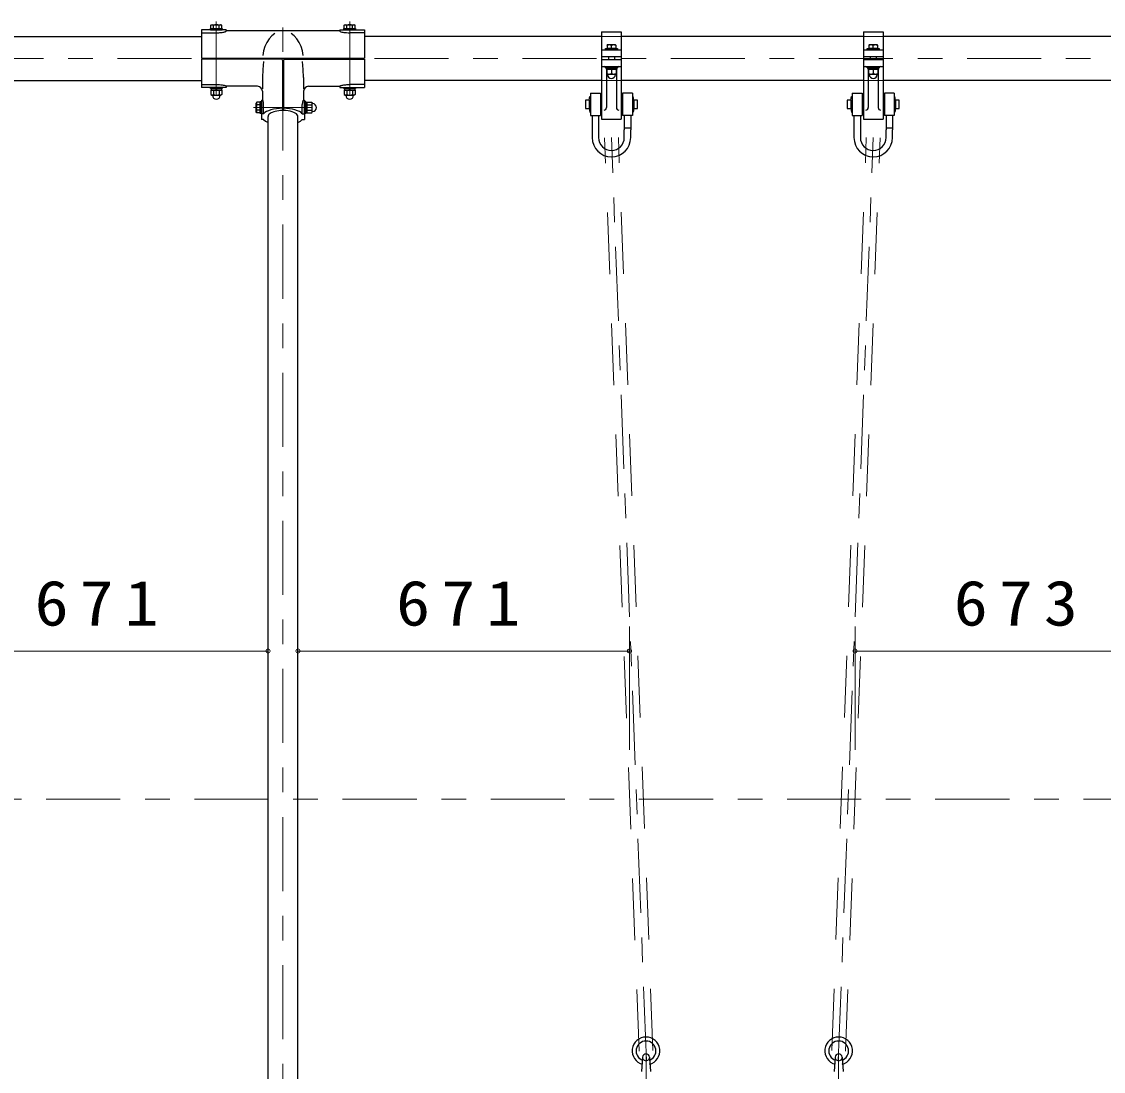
# Model space of a CAD drawing. Units: millimetres on the paper, scale 1:50. Extents: x 197 to 617, y 140 to 437.
# Drawn here: x 293 to 336.8, y 221.98 to 264.51 of the extents above; entities that cross this region are included whole.
import ezdxf

# ---------------------------------------------------------------- set-up
doc = ezdxf.new("R2010")
doc.units = ezdxf.units.MM
doc.linetypes.add('USER1', pattern=[4.5, 2.5, -2])
doc.linetypes.add('USER2', pattern=[6, 3, -1, 1, -1])
doc.layers.add('線', color=2, linetype='Continuous', lineweight=25)
doc.layers.add('補助', color=2, linetype='Continuous', lineweight=13)
doc.styles.add('ＭＳ ゴシック', font='')
doc.styles.get('ＭＳ ゴシック').set_extended_font_data('MS Gothic')

# ---------------------------------------------------------------- blocks, each defined once
blk = doc.blocks.new('dimension_origin')
at = {"color": 0, "linetype": 'Continuous', "lineweight": -2}
blk.add_circle((0, 0), 1.25, dxfattribs=at)

msp = doc.modelspace()

# ---------------------------------------------------------------- linework, layer by layer
at = {"layer": '線', "color": 7}
for p, q in [((301.281, 264.173), (300.281, 264.173)), ((300.281, 264.173), (300.281, 263.028)), ((301.281, 264.173), (301.281, 264.128)), ((305.881, 264.173), (305.881, 264.128)), ((305.881, 264.173), (306.881, 264.173)), ((306.881, 264.173), (306.881, 263.028)), ((290.681, 263.898), (300.281, 263.898)), ((305.881, 264.128), (301.281, 264.128)), ((316.481, 263.898), (306.881, 263.898)), ((327.081, 263.898), (317.281, 263.898)), ((339.081, 263.898), (327.881, 263.898)), ((300.281, 262.986), (300.281, 261.841)), ((306.881, 262.986), (306.881, 261.841)), ((290.681, 262.116), (300.281, 262.116)), ((316.481, 262.116), (306.881, 262.116)), ((327.081, 262.116), (317.281, 262.116)), ((339.081, 262.116), (327.881, 262.116)), ((301.281, 261.841), (300.281, 261.841)), ((301.281, 261.886), (301.281, 261.841)), ((302.501, 261.886), (301.281, 261.886)), ((302.546, 261.886), (302.501, 261.886)), ((302.746, 261.686), (302.746, 261.326)), ((304.416, 261.686), (304.416, 261.326)), ((304.616, 261.886), (304.661, 261.886)), ((304.661, 261.886), (305.881, 261.886)), ((305.881, 261.886), (305.881, 261.841)), ((305.881, 261.841), (306.881, 261.841)), ((302.706, 261.326), (302.746, 261.326)), ((302.706, 261.326), (302.706, 260.775)), ((304.414, 261.326), (304.456, 261.326)), ((304.456, 261.326), (304.456, 260.775)), ((302.798, 260.775), (302.706, 260.775)), ((302.706, 260.775), (302.706, 260.54)), ((302.976, 205.246), (302.976, 260.658)), ((304.186, 205.246), (304.186, 260.658)), ((304.363, 260.775), (304.456, 260.775)), ((304.456, 260.775), (304.456, 260.54)), ((302.798, 260.54), (302.706, 260.54)), ((304.363, 260.54), (304.456, 260.54)), ((318.141, 222.557), (318.097, 221.977)), ((318.42, 222.557), (318.464, 221.977)), ((325.941, 222.557), (325.897, 221.977)), ((326.22, 222.557), (326.264, 221.977))]:
    msp.add_line(p, q, dxfattribs=at)
at = {"layer": '線'}
for p, q in [((300.641, 264.223), (301.121, 264.223)), ((300.641, 264.173), (300.641, 264.223)), ((300.641, 264.173), (301.121, 264.173)), ((300.661, 264.36), (300.701, 264.383)), ((300.661, 264.223), (300.661, 264.36)), ((300.661, 264.223), (301.1, 264.223)), ((300.701, 264.383), (301.061, 264.383)), ((300.771, 264.223), (300.771, 264.36)), ((300.99, 264.223), (300.99, 264.36)), ((301.1, 264.36), (301.061, 264.383)), ((301.1, 264.223), (301.1, 264.36)), ((301.121, 264.223), (301.121, 264.173)), ((306.041, 264.223), (306.521, 264.223)), ((306.041, 264.173), (306.041, 264.223)), ((306.041, 264.173), (306.521, 264.173)), ((306.061, 264.36), (306.101, 264.383)), ((306.061, 264.223), (306.061, 264.36)), ((306.061, 264.223), (306.5, 264.223)), ((306.101, 264.383), (306.461, 264.383)), ((306.171, 264.223), (306.171, 264.36)), ((306.39, 264.223), (306.39, 264.36)), ((306.5, 264.36), (306.461, 264.383)), ((306.5, 264.223), (306.5, 264.36)), ((306.521, 264.223), (306.521, 264.173)), ((300.281, 264.057), (300.881, 264.057)), ((306.881, 264.057), (306.281, 264.057)), ((316.481, 264.098), (317.281, 264.098)), ((316.481, 264.098), (316.481, 260.556)), ((317.281, 264.098), (317.281, 260.556)), ((327.081, 264.098), (327.881, 264.098)), ((327.081, 264.098), (327.081, 260.556)), ((327.881, 264.098), (327.881, 260.556)), ((316.481, 263.368), (317.281, 263.368)), ((316.641, 263.418), (317.121, 263.418)), ((316.641, 263.368), (316.641, 263.418)), ((316.641, 263.368), (317.121, 263.368)), ((316.701, 263.558), (316.711, 263.568)), ((316.701, 263.558), (316.701, 263.418)), ((317.061, 263.418), (316.701, 263.418)), ((317.051, 263.568), (316.711, 263.568)), ((316.881, 263.418), (316.881, 263.545)), ((317.061, 263.558), (317.051, 263.568)), ((317.061, 263.558), (317.061, 263.418)), ((317.121, 263.418), (317.121, 263.368)), ((327.081, 263.368), (327.881, 263.368)), ((327.241, 263.418), (327.721, 263.418)), ((327.241, 263.368), (327.241, 263.418)), ((327.241, 263.368), (327.721, 263.368)), ((327.301, 263.558), (327.311, 263.568)), ((327.301, 263.558), (327.301, 263.418)), ((327.661, 263.418), (327.301, 263.418)), ((327.651, 263.568), (327.311, 263.568)), ((327.481, 263.418), (327.481, 263.545)), ((327.661, 263.558), (327.651, 263.568)), ((327.661, 263.558), (327.661, 263.418)), ((327.721, 263.418), (327.721, 263.368)), ((300.281, 263.028), (306.881, 263.028)), ((303.521, 262.986), (300.281, 262.986)), ((303.561, 262.946), (303.561, 260.91)), ((303.601, 262.946), (303.601, 260.91)), ((303.641, 262.986), (306.881, 262.986)), ((316.481, 263.088), (317.281, 263.088)), ((316.481, 262.966), (317.281, 262.966)), ((316.761, 263.088), (316.761, 262.966)), ((317.001, 263.088), (317.001, 262.966)), ((327.081, 263.088), (327.881, 263.088)), ((327.081, 262.966), (327.881, 262.966)), ((327.361, 263.088), (327.361, 262.966)), ((327.601, 263.088), (327.601, 262.966)), ((316.481, 262.686), (317.281, 262.686)), ((316.641, 262.686), (317.121, 262.686)), ((316.641, 262.636), (316.641, 262.686)), ((316.641, 262.636), (317.121, 262.636)), ((316.666, 262.636), (317.096, 262.636)), ((316.666, 262.636), (316.666, 262.576)), ((316.666, 262.576), (317.096, 262.576)), ((316.681, 262.586), (316.681, 261.022)), ((316.691, 262.576), (316.691, 262.382)), ((316.691, 262.576), (317.071, 262.576)), ((316.691, 262.382), (316.701, 262.376)), ((316.877, 262.576), (316.861, 262.636)), ((316.881, 262.576), (316.881, 262.399)), ((316.9, 262.576), (316.884, 262.636)), ((317.071, 262.382), (317.061, 262.376)), ((317.071, 262.576), (317.071, 262.382)), ((317.081, 262.586), (317.081, 261.022)), ((317.096, 262.636), (317.096, 262.576)), ((317.121, 262.686), (317.121, 262.636)), ((327.081, 262.686), (327.881, 262.686)), ((327.241, 262.686), (327.721, 262.686)), ((327.241, 262.636), (327.241, 262.686)), ((327.241, 262.636), (327.721, 262.636)), ((327.266, 262.636), (327.696, 262.636)), ((327.266, 262.636), (327.266, 262.576)), ((327.266, 262.576), (327.696, 262.576)), ((327.281, 262.586), (327.281, 261.022)), ((327.291, 262.576), (327.291, 262.382)), ((327.291, 262.576), (327.671, 262.576)), ((327.291, 262.382), (327.301, 262.376)), ((327.477, 262.576), (327.461, 262.636)), ((327.481, 262.576), (327.481, 262.399)), ((327.5, 262.576), (327.484, 262.636)), ((327.671, 262.382), (327.661, 262.376)), ((327.671, 262.576), (327.671, 262.382)), ((327.681, 262.586), (327.681, 261.022)), ((327.696, 262.636), (327.696, 262.576)), ((327.721, 262.686), (327.721, 262.636)), ((300.281, 261.957), (300.881, 261.957)), ((302.746, 262.246), (302.746, 261.786)), ((304.416, 262.246), (304.416, 261.786)), ((306.881, 261.957), (306.281, 261.957)), ((316.701, 262.376), (317.061, 262.376)), ((316.721, 262.366), (316.721, 262.376)), ((317.041, 262.366), (317.041, 262.376)), ((327.301, 262.376), (327.661, 262.376)), ((327.321, 262.366), (327.321, 262.376)), ((327.641, 262.366), (327.641, 262.376)), ((300.641, 261.841), (301.121, 261.841)), ((300.641, 261.791), (300.641, 261.841)), ((300.641, 261.791), (301.121, 261.791)), ((300.661, 261.731), (301.1, 261.731)), ((300.661, 261.731), (300.661, 261.554)), ((300.661, 261.554), (300.701, 261.531)), ((300.666, 261.791), (301.096, 261.791)), ((300.666, 261.791), (300.666, 261.731)), ((300.666, 261.731), (301.096, 261.731)), ((300.701, 261.531), (301.061, 261.531)), ((300.721, 261.521), (300.721, 261.531)), ((300.771, 261.731), (300.771, 261.554)), ((300.877, 261.731), (300.861, 261.791)), ((300.9, 261.731), (300.884, 261.791)), ((300.99, 261.731), (300.99, 261.554)), ((301.041, 261.521), (301.041, 261.531)), ((301.1, 261.554), (301.061, 261.531)), ((301.096, 261.791), (301.096, 261.731)), ((301.1, 261.731), (301.1, 261.554)), ((301.121, 261.841), (301.121, 261.791)), ((306.041, 261.841), (306.521, 261.841)), ((306.041, 261.791), (306.041, 261.841)), ((306.041, 261.791), (306.521, 261.791)), ((306.061, 261.731), (306.5, 261.731)), ((306.061, 261.731), (306.061, 261.554)), ((306.061, 261.554), (306.101, 261.531)), ((306.066, 261.791), (306.496, 261.791)), ((306.066, 261.791), (306.066, 261.731)), ((306.066, 261.731), (306.496, 261.731)), ((306.101, 261.531), (306.461, 261.531)), ((306.121, 261.521), (306.121, 261.531)), ((306.171, 261.731), (306.171, 261.554)), ((306.277, 261.731), (306.261, 261.791)), ((306.3, 261.731), (306.284, 261.791)), ((306.39, 261.731), (306.39, 261.554)), ((306.441, 261.521), (306.441, 261.531)), ((306.5, 261.554), (306.461, 261.531)), ((306.496, 261.791), (306.496, 261.731)), ((306.5, 261.731), (306.5, 261.554)), ((306.521, 261.841), (306.521, 261.791)), ((316.031, 261.606), (316.431, 261.606)), ((316.031, 261.606), (316.031, 260.706)), ((316.431, 261.606), (316.431, 260.706)), ((317.731, 261.606), (317.331, 261.606)), ((317.331, 261.606), (317.331, 260.706)), ((317.731, 261.606), (317.731, 260.706)), ((326.631, 261.606), (327.031, 261.606)), ((326.631, 261.606), (326.631, 260.706)), ((327.031, 261.606), (327.031, 260.706)), ((328.331, 261.606), (327.931, 261.606)), ((327.931, 261.606), (327.931, 260.706)), ((328.331, 261.606), (328.331, 260.706)), ((302.518, 261.245), (302.496, 261.206)), ((302.496, 260.846), (302.496, 261.206)), ((302.656, 261.245), (302.518, 261.245)), ((302.656, 261.135), (302.518, 261.135)), ((302.656, 260.786), (302.656, 261.266)), ((302.656, 261.266), (302.706, 261.266)), ((302.656, 260.806), (302.656, 261.245)), ((302.706, 260.786), (302.706, 261.266)), ((302.798, 260.775), (302.798, 261.143)), ((304.363, 260.775), (304.363, 261.143)), ((304.456, 260.786), (304.456, 261.266)), ((304.456, 261.266), (304.506, 261.266)), ((304.506, 260.786), (304.506, 261.266)), ((304.506, 260.811), (304.506, 261.241)), ((304.506, 261.241), (304.566, 261.241)), ((304.566, 260.806), (304.566, 261.245)), ((304.566, 261.245), (304.743, 261.245)), ((304.566, 260.811), (304.566, 261.241)), ((304.566, 261.135), (304.743, 261.135)), ((304.743, 261.245), (304.766, 261.206)), ((304.766, 260.846), (304.766, 261.206)), ((304.776, 261.186), (304.766, 261.186)), ((315.975, 261.326), (315.831, 261.326)), ((315.831, 261.326), (315.831, 260.986)), ((315.975, 261.325), (316.006, 261.473)), ((315.975, 261.325), (315.975, 260.986)), ((316.006, 261.473), (316.031, 261.468)), ((316.031, 261.468), (316.031, 260.844)), ((316.481, 261.326), (316.431, 261.326)), ((317.331, 261.326), (317.28, 261.326)), ((317.755, 261.473), (317.731, 261.468)), ((317.731, 261.468), (317.731, 260.844)), ((317.786, 261.325), (317.755, 261.473)), ((317.931, 261.326), (317.786, 261.326)), ((317.786, 261.325), (317.786, 260.986)), ((317.931, 260.986), (317.931, 261.326)), ((326.575, 261.326), (326.431, 261.326)), ((326.431, 261.326), (326.431, 260.986)), ((326.575, 261.325), (326.606, 261.473)), ((326.575, 261.325), (326.575, 260.986)), ((326.606, 261.473), (326.631, 261.468)), ((326.631, 261.468), (326.631, 260.844)), ((327.081, 261.326), (327.031, 261.326)), ((327.931, 261.326), (327.88, 261.326)), ((328.355, 261.473), (328.331, 261.468)), ((328.331, 261.468), (328.331, 260.844)), ((328.386, 261.325), (328.355, 261.473)), ((328.531, 261.326), (328.386, 261.326)), ((328.386, 261.325), (328.386, 260.986)), ((328.531, 260.986), (328.531, 261.326)), ((302.518, 260.806), (302.496, 260.846)), ((302.656, 260.916), (302.518, 260.916)), ((302.656, 260.806), (302.518, 260.806)), ((302.706, 260.786), (302.656, 260.786)), ((304.506, 260.786), (304.456, 260.786)), ((304.566, 261.045), (304.506, 261.029)), ((304.566, 261.022), (304.506, 261.006)), ((304.506, 260.811), (304.566, 260.811)), ((304.566, 260.916), (304.743, 260.916)), ((304.566, 260.806), (304.743, 260.806)), ((304.743, 260.806), (304.766, 260.846)), ((304.776, 260.866), (304.766, 260.866)), ((315.831, 260.986), (315.975, 260.986)), ((315.975, 260.986), (316.006, 260.839)), ((316.006, 260.839), (316.031, 260.844)), ((316.031, 260.706), (316.431, 260.706)), ((316.101, 260.706), (316.101, 259.806)), ((316.361, 260.706), (316.361, 259.806)), ((316.431, 260.986), (316.481, 260.986)), ((317.28, 260.986), (317.331, 260.986)), ((317.731, 260.706), (317.331, 260.706)), ((317.401, 260.706), (317.401, 260.126)), ((317.661, 260.706), (317.661, 260.126)), ((317.755, 260.839), (317.731, 260.844)), ((317.786, 260.986), (317.755, 260.839)), ((317.786, 260.986), (317.931, 260.986)), ((326.431, 260.986), (326.575, 260.986)), ((326.575, 260.986), (326.606, 260.839)), ((326.606, 260.839), (326.631, 260.844)), ((326.631, 260.706), (327.031, 260.706)), ((326.701, 260.706), (326.701, 259.806)), ((326.961, 260.706), (326.961, 259.806)), ((327.031, 260.986), (327.081, 260.986)), ((327.88, 260.986), (327.931, 260.986)), ((328.331, 260.706), (327.931, 260.706)), ((328.001, 260.706), (328.001, 260.126)), ((328.261, 260.706), (328.261, 260.126)), ((328.355, 260.839), (328.331, 260.844)), ((328.386, 260.986), (328.355, 260.839)), ((328.386, 260.986), (328.531, 260.986)), ((316.481, 260.556), (317.281, 260.556)), ((317.401, 260.206), (317.661, 260.206)), ((327.081, 260.556), (327.881, 260.556)), ((328.001, 260.206), (328.261, 260.206)), ((317.401, 259.806), (317.401, 260.126)), ((317.661, 259.806), (317.661, 260.126)), ((328.001, 259.806), (328.001, 260.126)), ((328.261, 259.806), (328.261, 260.126))]:
    msp.add_line(p, q, dxfattribs=at)
at = {"layer": '線', "color": 1, "linetype": 'USER2', "lineweight": 13}
for p, q in [((300.881, 264.507), (300.881, 261.507)), ((303.581, 205.282), (303.581, 264.272)), ((306.281, 264.507), (306.281, 261.507)), ((248.881, 263.007), (303.581, 263.007)), ((358.281, 263.007), (303.581, 263.007)), ((302.381, 261.026), (304.781, 261.026)), ((318.296, 222.408), (316.881, 259.806)), ((326.066, 222.408), (327.481, 259.806)), ((362.994, 233.007), (244.167, 233.007))]:
    msp.add_line(p, q, dxfattribs=at)
at = {"layer": '線', "color": 4, "linetype": 'USER1', "lineweight": 13}
for p, q in [((316.481, 263.898), (317.281, 263.898)), ((327.081, 263.898), (327.881, 263.898)), ((316.481, 262.116), (317.281, 262.116)), ((327.081, 262.116), (327.881, 262.116)), ((318.001, 222.796), (316.601, 259.795)), ((318.56, 222.817), (317.16, 259.816)), ((325.801, 222.817), (327.201, 259.816)), ((326.36, 222.796), (327.76, 259.795))]:
    msp.add_line(p, q, dxfattribs=at)
at = {"layer": '線', "linetype": 'USER2', "lineweight": 13}
for p, q in [((318.281, 221.307), (318.281, 222.687)), ((326.081, 221.307), (326.081, 222.687))]:
    msp.add_line(p, q, dxfattribs=at)
at = {"layer": '線'}
for points in [[(300.881, 264.057), (300.93, 264.058), (300.979, 264.059), (301.026, 264.062), (301.071, 264.066), (301.113, 264.07), (301.152, 264.076), (301.186, 264.082), (301.215, 264.089), (301.24, 264.097), (301.259, 264.105), (301.272, 264.113), (301.279, 264.122), (301.28, 264.125), (301.281, 264.128)], [(303.246, 264.028), (303.124, 263.934), (303.015, 263.812), (302.922, 263.666), (302.847, 263.5), (302.794, 263.319), (302.762, 263.128)], [(304.399, 263.128), (304.368, 263.319), (304.314, 263.5), (304.24, 263.666), (304.147, 263.812), (304.038, 263.934), (303.916, 264.028)], [(305.881, 264.128), (305.886, 264.117), (305.9, 264.106), (305.924, 264.096), (305.957, 264.086), (305.998, 264.078), (306.046, 264.071), (306.099, 264.065), (306.157, 264.06), (306.218, 264.058), (306.281, 264.057)], [(302.793, 262.886), (302.758, 262.57), (302.746, 262.246)], [(304.416, 262.246), (304.404, 262.57), (304.368, 262.886)], [(300.881, 261.957), (300.943, 261.956), (301.004, 261.953), (301.062, 261.949), (301.116, 261.943), (301.163, 261.936), (301.204, 261.927), (301.237, 261.918), (301.261, 261.908), (301.276, 261.897), (301.281, 261.886)], [(305.881, 261.886), (305.883, 261.894), (305.892, 261.902), (305.905, 261.91), (305.924, 261.918), (305.948, 261.925), (305.976, 261.932), (306.009, 261.938), (306.046, 261.943), (306.085, 261.948), (306.128, 261.951), (306.172, 261.954), (306.218, 261.956), (306.249, 261.956), (306.281, 261.957)], [(302.798, 261.143), (302.798, 261.166), (302.797, 261.188), (302.795, 261.209), (302.792, 261.23), (302.789, 261.249), (302.784, 261.267), (302.78, 261.282), (302.774, 261.296), (302.769, 261.307), (302.763, 261.316), (302.756, 261.322), (302.75, 261.325), (302.748, 261.326), (302.746, 261.326)], [(304.418, 261.326), (304.409, 261.325), (304.401, 261.319), (304.393, 261.308), (304.386, 261.293), (304.379, 261.275), (304.373, 261.253), (304.369, 261.228), (304.366, 261.201), (304.364, 261.172), (304.363, 261.143)], [(303.561, 260.91), (303.483, 260.905), (303.408, 260.897), (303.336, 260.885), (303.269, 260.87), (303.206, 260.852), (303.149, 260.83), (303.1, 260.807), (303.058, 260.781), (303.024, 260.754), (302.999, 260.725), (302.983, 260.695), (302.976, 260.664), (302.976, 260.661), (302.976, 260.658)], [(304.186, 260.658), (304.179, 260.695), (304.158, 260.731), (304.123, 260.766), (304.076, 260.798), (304.018, 260.828), (303.949, 260.854), (303.871, 260.875), (303.785, 260.892), (303.695, 260.904), (303.601, 260.91)]]:
    msp.add_lwpolyline(points, dxfattribs=at)
at = {"layer": '線', "color": 7}
for points in [[(303.561, 261), (303.436, 260.993), (303.315, 260.979), (303.2, 260.958), (303.094, 260.932), (302.999, 260.899), (302.917, 260.862), (302.85, 260.82), (302.798, 260.775)], [(304.363, 260.775), (304.311, 260.82), (304.244, 260.862), (304.162, 260.899), (304.067, 260.932), (303.961, 260.958), (303.847, 260.979), (303.726, 260.993), (303.601, 261)], [(302.798, 260.54), (302.873, 260.48), (302.976, 260.426)], [(304.186, 260.426), (304.289, 260.48), (304.363, 260.54)]]:
    msp.add_lwpolyline(points, dxfattribs=at)
at = {"layer": '線'}
for centre, radius, start, end in [((300.716, 264.265), 0.11, 60, 120), ((300.881, 264.107), 0.276, 66.5735, 113.4265), ((301.045, 264.265), 0.11, 60, 120), ((306.116, 264.265), 0.11, 60, 120), ((306.281, 264.107), 0.276, 66.5735, 113.4265), ((306.445, 264.265), 0.11, 60, 120), ((316.791, 263.316), 0.246, 68.5823, 111.4176), ((316.971, 263.316), 0.246, 68.5824, 111.4176), ((327.391, 263.316), 0.246, 68.5823, 111.4176), ((327.571, 263.316), 0.246, 68.5824, 111.4176), ((303.521, 262.946), 0.04, 0, 90), ((303.641, 262.946), 0.04, 90, 180), ((316.581, 262.586), 0.1, 0, 90), ((316.786, 262.656), 0.274, 249.7445, 290.2556), ((316.976, 262.656), 0.274, 249.7445, 290.2556), ((317.181, 262.586), 0.1, 90, 180), ((327.181, 262.586), 0.1, 0, 90), ((327.386, 262.656), 0.274, 249.7445, 290.2556), ((327.576, 262.656), 0.274, 249.7445, 290.2556), ((327.781, 262.586), 0.1, 90, 180), ((316.881, 262.366), 0.16, 180, 0), ((327.481, 262.366), 0.16, 180, 0), ((300.716, 261.649), 0.11, 240, 300), ((300.881, 261.521), 0.16, 180, 0), ((300.881, 261.807), 0.276, 246.5735, 293.4265), ((301.045, 261.649), 0.11, 240, 300), ((306.116, 261.649), 0.11, 240, 300), ((306.281, 261.521), 0.16, 180, 0), ((306.281, 261.807), 0.276, 246.5735, 293.4265), ((306.445, 261.649), 0.11, 240, 300), ((302.772, 261.026), 0.276, 156.5735, 203.4265), ((302.613, 261.19), 0.11, 150, 210), ((304.648, 261.19), 0.11, 330, 30), ((304.49, 261.026), 0.276, 336.5735, 23.4265), ((304.776, 261.026), 0.16, 270, 90), ((302.613, 260.861), 0.11, 150, 210), ((304.648, 260.861), 0.11, 330, 30), ((316.581, 261.022), 0.1, 270, 0), ((317.181, 261.022), 0.1, 180, 270), ((327.181, 261.022), 0.1, 270, 0), ((327.781, 261.022), 0.1, 180, 270), ((316.881, 259.806), 0.78, 180, 0), ((316.881, 259.806), 0.52, 180, 0), ((327.481, 259.806), 0.78, 180, 0), ((327.481, 259.806), 0.52, 180, 0)]:
    msp.add_arc(centre, radius, start, end, dxfattribs=at)
at = {"layer": '線', "color": 7}
for centre, radius, start, end in [((302.546, 261.686), 0.2, 0, 90), ((304.616, 261.686), 0.2, 90, 180), ((318.281, 222.807), 0.56, 284.5643, 255.4357), ((318.281, 222.807), 0.4, 288.6765, 251.3235), ((326.081, 222.807), 0.56, 284.5643, 255.4357), ((326.081, 222.807), 0.4, 288.6765, 251.3235), ((318.281, 222.547), 0.14, 4.2913, 175.7087), ((326.081, 222.547), 0.14, 4.2913, 175.7087)]:
    msp.add_arc(centre, radius, start, end, dxfattribs=at)
at = {"layer": '線', "color": 7, "linetype": 'USER1', "lineweight": 13}
for centre in [(318.281, 222.547), (326.081, 222.547)]:
    msp.add_arc(centre, 0.14, 175.7087, 4.2913, dxfattribs=at)
at = {"layer": '補助'}
for p, q in [((302.976, 235.007), (302.976, 240.007)), ((304.186, 235.007), (304.186, 240.007)), ((317.614, 235.007), (317.614, 240.007)), ((326.747, 235.007), (326.747, 240.007)), ((289.547, 239.007), (302.976, 239.007)), ((304.186, 239.007), (317.614, 239.007)), ((326.747, 239.007), (340.214, 239.007))]:
    msp.add_line(p, q, dxfattribs=at)

# ---------------------------------------------------------------- block references
at = {"layer": '補助', "xscale": 0.0667, "yscale": 0.0667, "rotation": 180}
for p in [(302.976, 239.007), (317.614, 239.007)]:
    msp.add_blockref('dimension_origin', p, dxfattribs=at)
at = {"layer": '補助', "xscale": 0.0667, "yscale": 0.0667}
for p in [(304.186, 239.007), (326.747, 239.007)]:
    msp.add_blockref('dimension_origin', p, dxfattribs=at)

# ---------------------------------------------------------------- texts
at = {"layer": '補助', "char_height": 1.833, "attachment_point": 8, "style": 'ＭＳ ゴシック'}
for s, insert in [('\\T1.33;\\W1.1;671', (296.261, 240.007)), ('\\T1.33;\\W1.1;671', (310.9, 240.007)), ('\\T1.33;\\W1.1;673', (333.481, 240.007))]:
    msp.add_mtext(s, dxfattribs=dict(at, insert=insert))

doc.saveas('drawing.dxf')
